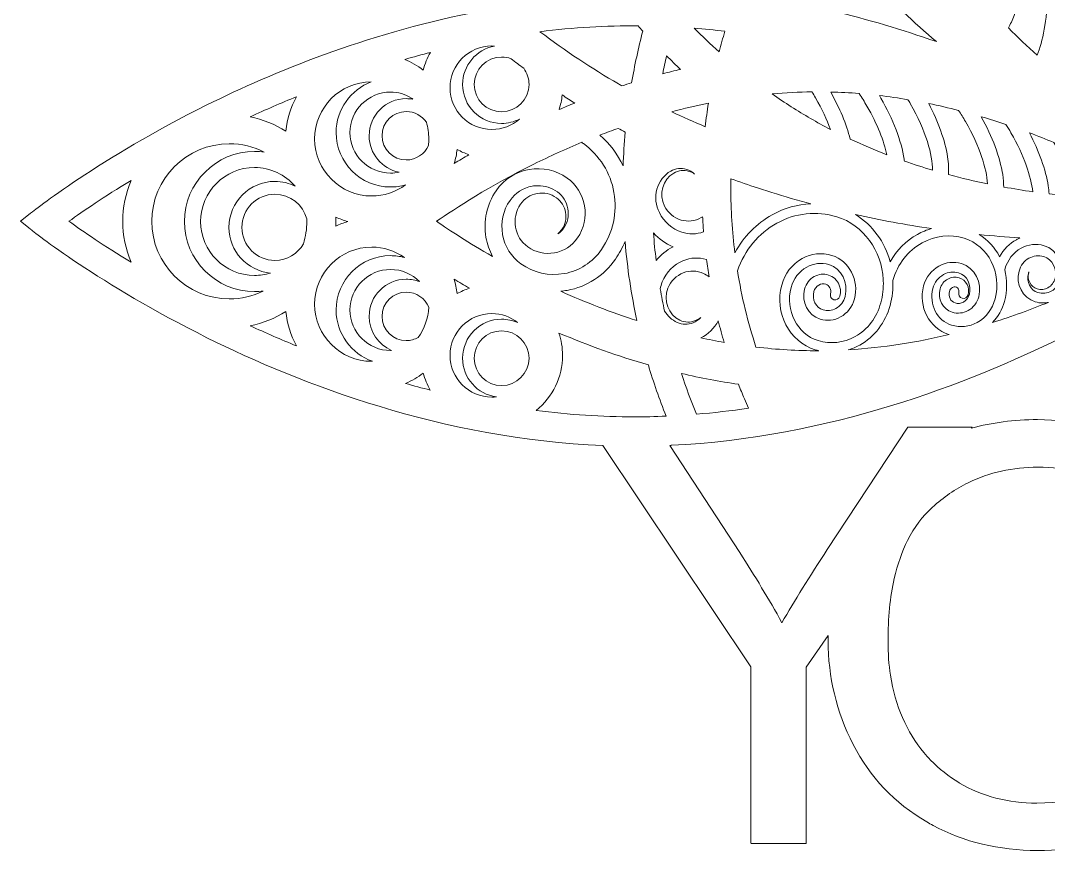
# Model space of a CAD drawing. Header units: millimetres. Extents: x -93 to 1481, y -1464 to 298.
# Drawn here: x 357.8 to 677, y -1463.5 to -1205.9 of the extents above; entities that cross this region are included whole.
import ezdxf

# ---------------------------------------------------------------- set-up
doc = ezdxf.new("R2010")
doc.units = ezdxf.units.MM
doc.header["$MEASUREMENT"] = 0
doc.layers.add('Layer 1', color=7, linetype='Continuous')

msp = doc.modelspace()

# ---------------------------------------------------------------- linework, layer by layer
at = {"layer": 'Layer 1', "lineweight": 0}
for points, knots in [([(1116.83, -1265.8), (1115.97, -1265.11), (1095.41, -1248.71), (1061.91, -1232.06), (1041.16, -1221.74), (1012.66, -1210.11), (979.99, -1203.56), (1005.01, -1181.55), (1023.87, -1157.23), (1036.69, -1137.92), (1057.37, -1106.75), (1066.98, -1082.26), (1067.38, -1081.24), (1067.38, -1081.24), (1068.76, -1077.69), (1068.76, -1077.69), (1068.76, -1077.69), (1064.99, -1077.11), (1064.99, -1077.11), (1063.9, -1076.94), (1037.9, -1073.01), (1000.56, -1075.34), (977.43, -1076.79), (946.93, -1080.96), (915.37, -1091.62), (926.03, -1060.05), (930.2, -1029.56), (931.64, -1006.43), (933.97, -969.09), (930.05, -943.08), (929.88, -941.99), (929.88, -941.99), (929.3, -938.23), (929.3, -938.23), (929.3, -938.23), (925.75, -939.61), (925.75, -939.61), (924.72, -940.01), (900.24, -949.61), (869.07, -970.3), (849.76, -983.12), (825.43, -1001.98), (803.43, -1026.99), (796.88, -994.32), (785.24, -965.83), (774.93, -945.08), (758.28, -911.57), (741.88, -891.01), (741.19, -890.16), (741.19, -890.16), (738.8, -887.19), (738.8, -887.19), (738.8, -887.19), (736.41, -890.16), (736.41, -890.16), (735.72, -891.01), (719.32, -911.57), (702.67, -945.08), (692.36, -965.83), (680.72, -994.32), (674.17, -1026.99), (652.17, -1001.98), (627.84, -983.12), (608.53, -970.3), (577.36, -949.61), (552.88, -940.01), (551.85, -939.61), (551.85, -939.61), (548.3, -938.23), (548.3, -938.23), (548.3, -938.23), (547.72, -941.99), (547.72, -941.99), (547.55, -943.08), (543.63, -969.09), (545.96, -1006.43), (547.4, -1029.56), (551.57, -1060.05), (562.23, -1091.62), (530.67, -1080.96), (500.17, -1076.79), (477.04, -1075.34), (439.7, -1073.01), (413.7, -1076.94), (412.61, -1077.11), (412.61, -1077.11), (408.84, -1077.69), (408.84, -1077.69), (408.84, -1077.69), (410.22, -1081.24), (410.22, -1081.24), (410.62, -1082.26), (420.23, -1106.75), (440.91, -1137.92), (453.73, -1157.23), (472.59, -1181.55), (497.61, -1203.56), (464.94, -1210.11), (436.44, -1221.74), (415.69, -1232.06), (382.19, -1248.71), (361.63, -1265.11), (360.77, -1265.8), (360.77, -1265.8), (357.8, -1268.19), (357.8, -1268.19), (357.8, -1268.19), (360.77, -1270.57), (360.77, -1270.57), (361.63, -1271.26), (382.19, -1287.67), (415.69, -1304.32), (444.76, -1318.76), (488.99, -1335.81), (538.64, -1337.82), (538.64, -1337.82), (584.58, -1406.53), (584.58, -1406.53), (584.58, -1406.53), (584.58, -1461.27), (584.58, -1461.27), (584.58, -1461.27), (584.67, -1461.27), (584.67, -1461.27), (584.67, -1461.27), (584.67, -1461.32), (584.67, -1461.32), (584.67, -1461.32), (601.77, -1461.32), (601.77, -1461.32), (601.77, -1461.32), (601.77, -1406.58), (601.77, -1406.58), (601.77, -1406.58), (608.56, -1396.76), (608.56, -1396.76), (608.56, -1397.28), (608.55, -1397.81), (608.55, -1398.34), (608.55, -1409.68), (611.14, -1420.43), (616.33, -1430.6), (621.52, -1440.76), (629.14, -1448.79), (639.2, -1454.66), (639.85, -1455.04), (640.51, -1455.41), (641.17, -1455.76), (650.77, -1460.93), (661.56, -1463.52), (673.55, -1463.52), (685.35, -1463.52), (696.34, -1460.86), (706.52, -1455.54), (716.71, -1450.23), (724.58, -1442.4), (730.14, -1432.05), (731.5, -1429.51), (732.7, -1426.89), (733.73, -1424.18), (734.69, -1426.77), (735.79, -1429.29), (737.05, -1431.74), (742.34, -1442.03), (750.17, -1449.89), (760.54, -1455.32), (760.56, -1455.33), (760.57, -1455.33), (760.58, -1455.34), (760.6, -1455.35), (760.61, -1455.36), (760.63, -1455.37), (771, -1460.8), (782.53, -1463.52), (795.22, -1463.52), (804.63, -1463.52), (813.79, -1461.83), (822.73, -1458.45), (822.82, -1458.42), (822.92, -1458.38), (823.01, -1458.34), (823.01, -1458.34), (821.88, -1461.27), (821.88, -1461.27), (821.88, -1461.27), (821.98, -1461.27), (821.98, -1461.27), (821.98, -1461.27), (821.97, -1461.32), (821.97, -1461.32), (821.97, -1461.32), (840.12, -1461.32), (840.12, -1461.32), (840.12, -1461.32), (854.32, -1422.18), (854.32, -1422.18), (854.32, -1422.18), (908.28, -1422.18), (908.28, -1422.18), (908.28, -1422.18), (923.34, -1461.27), (923.34, -1461.27), (923.34, -1461.27), (923.4, -1461.27), (923.4, -1461.27), (923.4, -1461.27), (923.42, -1461.32), (923.42, -1461.32), (923.42, -1461.32), (942.9, -1461.32), (942.9, -1461.32), (942.9, -1461.32), (891.24, -1335.09), (891.24, -1335.09), (891.44, -1335.12), (891.65, -1335.15), (891.85, -1335.18), (891.84, -1335.17), (891.84, -1335.15), (891.83, -1335.14), (903.9, -1336.96), (916.44, -1338.02), (929.3, -1338.02), (982.85, -1338.02), (1030.97, -1319.69), (1061.91, -1304.32), (1095.41, -1287.67), (1115.97, -1271.26), (1116.83, -1270.57), (1116.83, -1270.57), (1119.8, -1268.19), (1119.8, -1268.19), (1119.8, -1268.19), (1116.83, -1265.8), (1116.83, -1265.8)], [0, 0, 0, 0, 1, 1, 1, 2, 2, 2, 3, 3, 3, 4, 4, 4, 5, 5, 5, 6, 6, 6, 7, 7, 7, 8, 8, 8, 9, 9, 9, 10, 10, 10, 11, 11, 11, 12, 12, 12, 13, 13, 13, 14, 14, 14, 15, 15, 15, 16, 16, 16, 17, 17, 17, 18, 18, 18, 19, 19, 19, 20, 20, 20, 21, 21, 21, 22, 22, 22, 23, 23, 23, 24, 24, 24, 25, 25, 25, 26, 26, 26, 27, 27, 27, 28, 28, 28, 29, 29, 29, 30, 30, 30, 31, 31, 31, 32, 32, 32, 33, 33, 33, 34, 34, 34, 35, 35, 35, 36, 36, 36, 37, 37, 37, 38, 38, 38, 39, 39, 39, 40, 40, 40, 41, 41, 41, 42, 42, 42, 43, 43, 43, 44, 44, 44, 45, 45, 45, 46, 46, 46, 47, 47, 47, 48, 48, 48, 49, 49, 49, 50, 50, 50, 51, 51, 51, 52, 52, 52, 53, 53, 53, 54, 54, 54, 55, 55, 55, 56, 56, 56, 57, 57, 57, 58, 58, 58, 59, 59, 59, 60, 60, 60, 61, 61, 61, 62, 62, 62, 63, 63, 63, 64, 64, 64, 65, 65, 65, 66, 66, 66, 67, 67, 67, 68, 68, 68, 69, 69, 69, 70, 70, 70, 71, 71, 71, 72, 72, 72, 73, 73, 73, 74, 74, 74, 75, 75, 75, 76, 76, 76, 77, 77, 77, 78, 78, 78, 78]), ([(666.31, -1204.33), (668.29, -1199.21), (669.43, -1192.54), (669.54, -1185.44), (671.89, -1187.47), (674.15, -1189.53), (676.34, -1191.61), (676.51, -1193.5), (676.6, -1195.51), (676.6, -1197.62), (676.6, -1205.77), (675.21, -1212.32), (673.42, -1216.61), (670.45, -1213.92), (667.47, -1211.09), (664.52, -1208.09), (665.17, -1206.99), (665.77, -1205.74), (666.31, -1204.33)], [0, 0, 0, 0, 1, 1, 1, 2, 2, 2, 3, 3, 3, 4, 4, 4, 5, 5, 5, 6, 6, 6, 6]), ([(642.19, -1212.41), (631.45, -1208.63), (620.71, -1205.46), (610.05, -1202.92), (610.19, -1202.9), (610.32, -1202.88), (610.46, -1202.85), (615.75, -1201.81), (619.99, -1198.34), (622.25, -1193.82), (628.53, -1200.2), (635.18, -1206.4), (642.19, -1212.41)], [0, 0, 0, 0, 1, 1, 1, 2, 2, 2, 3, 3, 3, 4, 4, 4, 4]), ([(547.55, -1225.16), (546.54, -1225.48), (545.53, -1225.8), (544.53, -1226.13), (544.18, -1225.93), (543.82, -1225.72), (543.46, -1225.52), (543.46, -1225.52), (543.46, -1225.52), (543.46, -1225.52), (535.24, -1220.77), (527.04, -1215.32), (519.07, -1209.31), (529.47, -1208.03), (539.7, -1207.41), (549.53, -1207.48), (550.01, -1208.01), (550.5, -1208.55), (551.01, -1209.11), (549.63, -1214.38), (548.47, -1219.78), (547.55, -1225.16)], [0, 0, 0, 0, 1, 1, 1, 2, 2, 2, 3, 3, 3, 4, 4, 4, 5, 5, 5, 6, 6, 6, 7, 7, 7, 7]), ([(566.94, -1208.23), (570.11, -1208.48), (573.31, -1208.8), (576.5, -1209.18), (575.86, -1211.29), (575.26, -1213.42), (574.7, -1215.55), (572.08, -1213.21), (569.48, -1210.76), (566.94, -1208.23)], [0, 0, 0, 0, 1, 1, 1, 2, 2, 2, 3, 3, 3, 3]), ([(482.85, -1221.21), (481.08, -1219.88), (479.13, -1218.77), (477.08, -1217.92), (479.75, -1217.16), (482.42, -1216.44), (485.07, -1215.76), (484.1, -1217.47), (483.35, -1219.3), (482.85, -1221.21)], [0, 0, 0, 0, 1, 1, 1, 2, 2, 2, 3, 3, 3, 3]), ([(504.12, -1213.75), (504.39, -1213.75), (504.66, -1213.76), (504.94, -1213.78), (499.33, -1214.83), (495.06, -1219.77), (495.06, -1225.69), (495.06, -1232.37), (500.49, -1237.8), (507.17, -1237.8), (509.15, -1237.8), (511.04, -1237.31), (512.72, -1236.43), (510.43, -1238.46), (507.41, -1239.68), (504.12, -1239.68), (496.97, -1239.68), (491.16, -1233.86), (491.16, -1226.72), (491.16, -1219.57), (496.97, -1213.75), (504.12, -1213.75)], [0, 0, 0, 0, 1, 1, 1, 2, 2, 2, 3, 3, 3, 4, 4, 4, 5, 5, 5, 6, 6, 6, 7, 7, 7, 7]), ([(507.17, -1217.18), (508.17, -1217.18), (509.15, -1217.36), (510.09, -1217.7), (511.41, -1218.71), (512.74, -1219.71), (514.03, -1220.66), (515.11, -1222.13), (515.68, -1223.87), (515.68, -1225.69), (515.68, -1230.38), (511.86, -1234.19), (507.17, -1234.19), (502.48, -1234.19), (498.67, -1230.38), (498.67, -1225.69), (498.67, -1221), (502.48, -1217.18), (507.17, -1217.18)], [0, 0, 0, 0, 1, 1, 1, 2, 2, 2, 3, 3, 3, 4, 4, 4, 5, 5, 5, 6, 6, 6, 6]), ([(562.72, -1221.01), (560.89, -1221.44), (559.05, -1221.9), (557.21, -1222.38), (557.57, -1220.52), (557.97, -1218.66), (558.39, -1216.81), (559.82, -1218.24), (561.27, -1219.64), (562.72, -1221.01)], [0, 0, 0, 0, 1, 1, 1, 2, 2, 2, 3, 3, 3, 3]), ([(466.71, -1224.87), (460.34, -1227.28), (455.79, -1233.46), (455.79, -1240.65), (455.79, -1249.96), (463.36, -1257.53), (472.67, -1257.53), (474.26, -1257.53), (475.81, -1257.31), (477.3, -1256.88), (474.29, -1259.08), (470.64, -1260.32), (466.84, -1260.32), (457.07, -1260.32), (449.12, -1252.37), (449.12, -1242.59), (449.12, -1232.86), (457, -1224.94), (466.71, -1224.87)], [0, 0, 0, 0, 1, 1, 1, 2, 2, 2, 3, 3, 3, 4, 4, 4, 5, 5, 5, 6, 6, 6, 6]), ([(477.56, -1230.1), (471.21, -1230.1), (466.04, -1235.27), (466.04, -1241.62), (466.04, -1247.22), (470.05, -1251.9), (475.35, -1252.93), (474.48, -1253.13), (473.58, -1253.23), (472.67, -1253.23), (465.73, -1253.23), (460.09, -1247.59), (460.09, -1240.65), (460.09, -1233.72), (465.73, -1228.07), (472.67, -1228.07), (474.98, -1228.07), (477.24, -1228.71), (479.21, -1229.92), (479.33, -1230.03), (479.45, -1230.16), (479.56, -1230.28), (478.91, -1230.16), (478.25, -1230.1), (477.56, -1230.1)], [0, 0, 0, 0, 1, 1, 1, 2, 2, 2, 3, 3, 3, 4, 4, 4, 5, 5, 5, 6, 6, 6, 7, 7, 7, 8, 8, 8, 8]), ([(603.1, -1236.26), (599.1, -1233.95), (595.09, -1231.39), (591.14, -1228.62), (595.32, -1228.25), (599.47, -1228.04), (603.51, -1227.99), (603.89, -1228.6), (604.27, -1229.22), (604.64, -1229.86), (606.64, -1233.33), (608.15, -1236.62), (609.25, -1239.63), (607.19, -1238.56), (605.13, -1237.44), (603.1, -1236.26)], [0, 0, 0, 0, 1, 1, 1, 2, 2, 2, 3, 3, 3, 4, 4, 4, 5, 5, 5, 5]), ([(618.16, -1228.51), (618.99, -1229.74), (619.81, -1231.04), (620.61, -1232.43), (623.87, -1238.08), (625.85, -1243.29), (626.81, -1247.51), (623.01, -1246.05), (619.21, -1244.44), (615.42, -1242.67), (614.24, -1238.05), (612.14, -1233), (609.35, -1228.04), (612.32, -1228.12), (615.26, -1228.27), (618.16, -1228.51)], [0, 0, 0, 0, 1, 1, 1, 2, 2, 2, 3, 3, 3, 4, 4, 4, 5, 5, 5, 5]), ([(443.53, -1229.5), (441.68, -1232.78), (440.55, -1236.41), (440.22, -1240.2), (436.81, -1238.06), (433.03, -1236.55), (429.09, -1235.76), (433.86, -1233.56), (438.7, -1231.46), (443.53, -1229.5)], [0, 0, 0, 0, 1, 1, 1, 2, 2, 2, 3, 3, 3, 3]), ([(529.88, -1231.47), (528.26, -1232.12), (526.64, -1232.79), (525.02, -1233.48), (525.5, -1232.02), (525.81, -1230.51), (525.97, -1228.96), (527.27, -1229.81), (528.58, -1230.65), (529.88, -1231.47)], [0, 0, 0, 0, 1, 1, 1, 2, 2, 2, 3, 3, 3, 3]), ([(559.99, -1234.18), (563.81, -1233.17), (567.62, -1232.28), (571.39, -1231.51), (571.01, -1233.94), (570.67, -1236.4), (570.4, -1238.84), (566.89, -1237.36), (563.4, -1235.8), (559.99, -1234.18)], [0, 0, 0, 0, 1, 1, 1, 2, 2, 2, 3, 3, 3, 3]), ([(632.25, -1249.49), (632.23, -1249.31), (632.21, -1249.13), (632.18, -1248.94), (631.29, -1243.22), (628.72, -1236.47), (624.94, -1229.93), (624.79, -1229.66), (624.63, -1229.4), (624.47, -1229.13), (627.47, -1229.49), (630.44, -1229.92), (633.35, -1230.42), (633.6, -1230.82), (633.84, -1231.22), (634.08, -1231.64), (638.99, -1240.16), (640.99, -1247.67), (640.99, -1252.3), (638.1, -1251.45), (635.18, -1250.51), (632.25, -1249.49)], [0, 0, 0, 0, 1, 1, 1, 2, 2, 2, 3, 3, 3, 4, 4, 4, 5, 5, 5, 6, 6, 6, 7, 7, 7, 7]), ([(645.64, -1248.15), (644.86, -1243.14), (642.8, -1237.36), (639.78, -1231.62), (642.94, -1232.27), (646.05, -1232.99), (649.09, -1233.77), (649.8, -1234.85), (650.5, -1235.99), (651.2, -1237.19), (655.68, -1244.96), (657.74, -1251.89), (658.07, -1256.56), (654.1, -1255.75), (650.04, -1254.79), (645.92, -1253.69), (646.05, -1252.04), (645.96, -1250.18), (645.64, -1248.15)], [0, 0, 0, 0, 1, 1, 1, 2, 2, 2, 3, 3, 3, 4, 4, 4, 5, 5, 5, 6, 6, 6, 6]), ([(484.44, -1244.66), (483.27, -1247.3), (480.63, -1249.15), (477.56, -1249.15), (473.41, -1249.15), (470.04, -1245.77), (470.04, -1241.62), (470.04, -1237.47), (473.41, -1234.1), (477.56, -1234.1), (480.16, -1234.1), (482.45, -1235.42), (483.8, -1237.42), (484.3, -1239.07), (484.57, -1240.81), (484.57, -1242.59), (484.57, -1243.28), (484.52, -1243.97), (484.44, -1244.66)], [0, 0, 0, 0, 1, 1, 1, 2, 2, 2, 3, 3, 3, 4, 4, 4, 5, 5, 5, 6, 6, 6, 6]), ([(663.09, -1257.54), (663.08, -1256.34), (662.97, -1255.06), (662.76, -1253.7), (661.91, -1248.27), (659.56, -1241.92), (656.1, -1235.71), (658.72, -1236.48), (661.28, -1237.29), (663.77, -1238.12), (664.3, -1238.94), (664.82, -1239.8), (665.33, -1240.68), (669.48, -1247.88), (671.55, -1254.36), (672.1, -1259), (669.17, -1258.58), (666.17, -1258.1), (663.09, -1257.54)], [0, 0, 0, 0, 1, 1, 1, 2, 2, 2, 3, 3, 3, 4, 4, 4, 5, 5, 5, 6, 6, 6, 6]), ([(537.68, -1241.43), (539.62, -1240.68), (541.53, -1239.98), (543.35, -1239.33), (544.07, -1239.72), (544.8, -1240.11), (545.56, -1240.51), (545.25, -1243.97), (545.04, -1247.48), (544.91, -1251), (543.21, -1247.33), (540.77, -1244.09), (537.68, -1241.43)], [0, 0, 0, 0, 1, 1, 1, 2, 2, 2, 3, 3, 3, 4, 4, 4, 4]), ([(671.04, -1240.7), (673.67, -1241.68), (676.22, -1242.69), (678.67, -1243.71), (682.24, -1250.26), (684.06, -1256.13), (684.57, -1260.43), (682.19, -1260.22), (679.72, -1259.96), (677.17, -1259.66), (677.12, -1258.87), (677.02, -1258.05), (676.89, -1257.19), (676.11, -1252.2), (674.06, -1246.43), (671.04, -1240.7)], [0, 0, 0, 0, 1, 1, 1, 2, 2, 2, 3, 3, 3, 4, 4, 4, 5, 5, 5, 5]), ([(398.54, -1268.19), (398.54, -1254.91), (409.34, -1244.11), (422.62, -1244.11), (426.42, -1244.11), (430.14, -1245.01), (433.48, -1246.71), (432.48, -1246.57), (431.47, -1246.5), (430.45, -1246.5), (418.46, -1246.5), (408.7, -1256.26), (408.7, -1268.25), (408.7, -1280.24), (418.46, -1289.99), (430.45, -1289.99), (431.36, -1289.99), (432.26, -1289.94), (433.15, -1289.83), (429.89, -1291.42), (426.29, -1292.26), (422.62, -1292.26), (409.34, -1292.26), (398.54, -1281.46), (398.54, -1268.19)], [0, 0, 0, 0, 1, 1, 1, 2, 2, 2, 3, 3, 3, 4, 4, 4, 5, 5, 5, 6, 6, 6, 7, 7, 7, 8, 8, 8, 8]), ([(517.22, -1250.41), (522.05, -1248.02), (527.05, -1245.75), (532.08, -1243.66), (532.22, -1243.82), (532.38, -1243.96), (532.55, -1244.08), (537.61, -1247.69), (540.99, -1253.09), (542.06, -1259.29), (543.14, -1265.49), (541.77, -1271.74), (538.22, -1276.9), (535.46, -1280.9), (531.34, -1283.57), (526.61, -1284.42), (521.88, -1285.27), (517.11, -1284.19), (513.18, -1281.38), (510.14, -1279.22), (508.12, -1275.98), (507.47, -1272.27), (506.83, -1268.55), (507.65, -1264.8), (509.78, -1261.71), (511.4, -1259.35), (513.84, -1257.78), (516.63, -1257.29), (517.24, -1257.18), (517.85, -1257.13), (518.46, -1257.13), (520.61, -1257.13), (522.7, -1257.79), (524.49, -1259.07), (526.23, -1260.31), (527.39, -1262.16), (527.75, -1264.29), (528.12, -1266.42), (527.65, -1268.57), (526.43, -1270.34), (525.94, -1271.06), (525.31, -1271.65), (524.58, -1272.07), (525.08, -1271.69), (525.53, -1271.22), (525.9, -1270.68), (526.96, -1269.14), (527.37, -1267.28), (527.05, -1265.43), (526.73, -1263.58), (525.72, -1261.96), (524.2, -1260.88), (522.45, -1259.63), (520.32, -1259.15), (518.2, -1259.53), (516.09, -1259.91), (514.25, -1261.1), (513.02, -1262.88), (510.07, -1267.17), (511.1, -1273.11), (515.32, -1276.12), (517.73, -1277.83), (520.65, -1278.5), (523.56, -1277.99), (526.48, -1277.47), (529.03, -1275.83), (530.73, -1273.36), (532.75, -1270.44), (533.52, -1266.89), (532.91, -1263.38), (532.3, -1259.86), (530.38, -1256.8), (527.51, -1254.75), (524.07, -1252.29), (519.89, -1251.35), (515.73, -1252.08), (511.55, -1252.81), (507.91, -1255.16), (505.48, -1258.68), (502.56, -1262.93), (501.43, -1268.08), (502.32, -1273.18), (502.68, -1275.26), (503.37, -1277.26), (504.35, -1279.1), (496.96, -1274.88), (491.05, -1271.01), (486.98, -1268.19), (492.74, -1264.2), (503.45, -1257.24), (517.22, -1250.41)], [0, 0, 0, 0, 1, 1, 1, 2, 2, 2, 3, 3, 3, 4, 4, 4, 5, 5, 5, 6, 6, 6, 7, 7, 7, 8, 8, 8, 9, 9, 9, 10, 10, 10, 11, 11, 11, 12, 12, 12, 13, 13, 13, 14, 14, 14, 15, 15, 15, 16, 16, 16, 17, 17, 17, 18, 18, 18, 19, 19, 19, 20, 20, 20, 21, 21, 21, 22, 22, 22, 23, 23, 23, 24, 24, 24, 25, 25, 25, 26, 26, 26, 27, 27, 27, 28, 28, 28, 29, 29, 29, 30, 30, 30, 30]), ([(497.01, -1247.51), (495.48, -1248.39), (493.97, -1249.29), (492.47, -1250.19), (492.89, -1248.78), (493.19, -1247.34), (493.37, -1245.87), (494.53, -1246.53), (495.75, -1247.08), (497.01, -1247.51)], [0, 0, 0, 0, 1, 1, 1, 2, 2, 2, 3, 3, 3, 3]), ([(443.09, -1257.29), (441.19, -1256.34), (439.04, -1255.8), (436.77, -1255.8), (428.91, -1255.8), (422.52, -1262.2), (422.52, -1270.06), (422.52, -1277.44), (428.16, -1283.53), (435.36, -1284.24), (433.79, -1284.73), (432.14, -1284.99), (430.45, -1284.99), (421.21, -1284.99), (413.7, -1277.48), (413.7, -1268.25), (413.7, -1259.01), (421.21, -1251.5), (430.45, -1251.5), (435.36, -1251.5), (439.96, -1253.67), (443.09, -1257.29)], [0, 0, 0, 0, 1, 1, 1, 2, 2, 2, 3, 3, 3, 4, 4, 4, 5, 5, 5, 6, 6, 6, 7, 7, 7, 7]), ([(556.15, -1265.49), (555, -1263.24), (554.74, -1260.66), (555.42, -1258.22), (556.09, -1255.79), (557.61, -1253.79), (559.68, -1252.6), (559.68, -1252.6), (559.68, -1252.6), (559.68, -1252.6), (561.21, -1251.72), (562.97, -1251.53), (564.64, -1252.06), (565.57, -1252.36), (566.4, -1252.86), (567.11, -1253.52), (566.6, -1253.16), (566.03, -1252.87), (565.42, -1252.68), (563.8, -1252.16), (562.1, -1252.34), (560.62, -1253.2), (557.17, -1255.18), (555.89, -1259.78), (557.76, -1263.45), (558.85, -1265.59), (560.67, -1267.13), (562.88, -1267.79), (564.99, -1268.41), (567.21, -1268.15), (569.12, -1267.05), (569.27, -1266.96), (569.43, -1266.87), (569.58, -1266.77), (569.66, -1268.33), (569.76, -1269.92), (569.89, -1271.5), (567.69, -1272.24), (565.36, -1272.25), (563.12, -1271.53), (560.12, -1270.58), (557.65, -1268.43), (556.15, -1265.49)], [0, 0, 0, 0, 1, 1, 1, 2, 2, 2, 3, 3, 3, 4, 4, 4, 5, 5, 5, 6, 6, 6, 7, 7, 7, 8, 8, 8, 9, 9, 9, 10, 10, 10, 11, 11, 11, 12, 12, 12, 13, 13, 13, 14, 14, 14, 14]), ([(392.1, -1280.88), (383.76, -1275.79), (377.23, -1271.33), (372.83, -1268.19), (377.23, -1265.04), (383.77, -1260.58), (392.1, -1255.5), (390.42, -1259.53), (389.54, -1263.86), (389.54, -1268.19), (389.54, -1272.51), (390.42, -1276.84), (392.1, -1280.88)], [0, 0, 0, 0, 1, 1, 1, 2, 2, 2, 3, 3, 3, 4, 4, 4, 4]), ([(578.37, -1254.97), (581.07, -1255.95), (583.83, -1256.91), (586.59, -1257.82), (586.59, -1257.82), (591.03, -1259.24), (591.03, -1259.24), (591.03, -1259.24), (591.03, -1259.24), (591.03, -1259.24), (595.05, -1260.49), (599.12, -1261.66), (603.23, -1262.76), (599.08, -1262.92), (594.97, -1264.05), (591.19, -1266.15), (586.33, -1268.84), (582.32, -1272.98), (579.6, -1277.97), (578.77, -1271.33), (578.34, -1264.62), (578.34, -1257.86), (578.34, -1256.91), (578.35, -1255.94), (578.37, -1254.97)], [0, 0, 0, 0, 1, 1, 1, 2, 2, 2, 3, 3, 3, 4, 4, 4, 5, 5, 5, 6, 6, 6, 7, 7, 7, 8, 8, 8, 8]), ([(445.65, -1275.18), (443.88, -1278.24), (440.56, -1280.31), (436.77, -1280.31), (431.12, -1280.31), (426.52, -1275.71), (426.52, -1270.06), (426.52, -1264.4), (431.12, -1259.8), (436.77, -1259.8), (441.51, -1259.8), (445.51, -1263.04), (446.68, -1267.41), (446.69, -1267.67), (446.69, -1267.93), (446.69, -1268.19), (446.69, -1270.56), (446.34, -1272.91), (445.65, -1275.18)], [0, 0, 0, 0, 1, 1, 1, 2, 2, 2, 3, 3, 3, 4, 4, 4, 5, 5, 5, 6, 6, 6, 6]), ([(455.67, -1266.86), (456.88, -1267.42), (458.12, -1267.89), (459.39, -1268.26), (458.12, -1268.63), (456.87, -1269.1), (455.66, -1269.66), (455.68, -1269.17), (455.69, -1268.68), (455.69, -1268.19), (455.69, -1267.75), (455.68, -1267.31), (455.67, -1266.86)], [0, 0, 0, 0, 1, 1, 1, 2, 2, 2, 3, 3, 3, 4, 4, 4, 4]), ([(610.36, -1292.54), (611.16, -1292.76), (611.98, -1292.28), (612.2, -1291.48), (612.96, -1288.65), (611.4, -1285.69), (608.72, -1284.87), (607.22, -1284.41), (605.63, -1284.58), (604.24, -1285.34), (602.78, -1286.15), (601.69, -1287.58), (601.24, -1289.25), (600.16, -1293.24), (602.34, -1297.41), (606.1, -1298.56), (608.22, -1299.21), (610.48, -1298.97), (612.44, -1297.88), (614.52, -1296.73), (616.09, -1294.7), (616.73, -1292.3), (618.29, -1286.51), (615.14, -1280.44), (609.7, -1278.78), (606.6, -1277.83), (603.31, -1278.18), (600.45, -1279.77), (597.39, -1281.46), (595.1, -1284.45), (594.15, -1287.97), (591.83, -1296.59), (596.5, -1305.61), (604.57, -1308.08), (604.95, -1308.2), (605.33, -1308.3), (605.72, -1308.39), (605.59, -1308.39), (605.45, -1308.39), (605.32, -1308.39), (599.09, -1308.39), (592.65, -1308), (586.15, -1307.23), (583.62, -1299.49), (581.7, -1291.57), (580.4, -1283.53), (582.64, -1277.13), (586.92, -1271.94), (592.64, -1268.77), (598.4, -1265.58), (605, -1264.88), (611.21, -1266.78), (619.6, -1269.34), (625.19, -1277.34), (625.67, -1286.24), (625.66, -1286.38), (625.66, -1286.52), (625.69, -1286.66), (625.77, -1288.92), (625.53, -1291.23), (624.91, -1293.52), (623.68, -1298.09), (620.84, -1301.8), (616.91, -1303.97), (613.36, -1305.94), (609.28, -1306.38), (605.45, -1305.21), (598.91, -1303.21), (595.14, -1295.83), (597.05, -1288.75), (597.79, -1285.97), (599.52, -1283.71), (601.9, -1282.39), (604.05, -1281.2), (606.51, -1280.94), (608.82, -1281.64), (612.73, -1282.84), (614.98, -1287.27), (613.83, -1291.52), (613.39, -1293.16), (612.38, -1294.49), (610.99, -1295.26), (609.74, -1295.95), (608.32, -1296.1), (606.98, -1295.69), (604.75, -1295.01), (603.47, -1292.47), (604.13, -1290.03), (604.38, -1289.12), (604.93, -1288.39), (605.69, -1287.97), (606.36, -1287.6), (607.13, -1287.52), (607.84, -1287.73), (608.99, -1288.09), (609.65, -1289.42), (609.3, -1290.7), (609.08, -1291.5), (609.56, -1292.33), (610.36, -1292.54)], [0, 0, 0, 0, 1, 1, 1, 2, 2, 2, 3, 3, 3, 4, 4, 4, 5, 5, 5, 6, 6, 6, 7, 7, 7, 8, 8, 8, 9, 9, 9, 10, 10, 10, 11, 11, 11, 12, 12, 12, 13, 13, 13, 14, 14, 14, 15, 15, 15, 16, 16, 16, 17, 17, 17, 18, 18, 18, 19, 19, 19, 20, 20, 20, 21, 21, 21, 22, 22, 22, 23, 23, 23, 24, 24, 24, 25, 25, 25, 26, 26, 26, 27, 27, 27, 28, 28, 28, 29, 29, 29, 30, 30, 30, 31, 31, 31, 32, 32, 32, 33, 33, 33, 33]), ([(640.69, -1270.44), (639.17, -1270.86), (637.69, -1271.45), (636.27, -1272.24), (632.74, -1274.19), (629.82, -1277.18), (627.82, -1280.78), (626.19, -1274.66), (622.36, -1269.32), (617.03, -1266.11), (624.78, -1267.82), (632.67, -1269.26), (640.69, -1270.44)], [0, 0, 0, 0, 1, 1, 1, 2, 2, 2, 3, 3, 3, 4, 4, 4, 4]), ([(847.2, -1395.34), (847.2, -1395.34), (793.91, -1395.43), (793.91, -1395.43), (793.91, -1395.43), (793.91, -1410.59), (793.91, -1410.59), (793.91, -1410.59), (793.99, -1410.59), (793.99, -1410.59), (793.99, -1410.59), (793.99, -1410.63), (793.99, -1410.63), (793.99, -1410.63), (839.44, -1410.63), (839.44, -1410.63), (839.44, -1410.63), (835.83, -1422.14), (835.83, -1422.14), (832.76, -1431.9), (825.54, -1439.84), (816.07, -1443.69), (816, -1443.72), (815.93, -1443.75), (815.86, -1443.78), (808.8, -1446.63), (801.58, -1448.05), (794.17, -1448.05), (785.65, -1448.05), (777.6, -1446.17), (770.02, -1442.41), (769.57, -1442.19), (769.13, -1441.95), (768.69, -1441.72), (761.8, -1437.96), (756.5, -1432.44), (752.78, -1425.18), (748.82, -1417.42), (746.83, -1407.78), (746.83, -1396.26), (746.83, -1386.92), (748.48, -1378.25), (751.77, -1370.26), (753.71, -1365.62), (756.43, -1361.36), (759.92, -1357.48), (763.42, -1353.6), (768.02, -1350.47), (773.72, -1348.09), (779.42, -1345.71), (786.18, -1344.52), (793.99, -1344.52), (800.51, -1344.52), (806.45, -1345.66), (811.8, -1347.92), (812.79, -1348.34), (813.74, -1348.78), (814.65, -1349.26), (818.59, -1351.32), (821.73, -1353.87), (824.05, -1356.91), (826.93, -1360.67), (829.34, -1365.84), (831.28, -1372.42), (831.28, -1372.42), (831.35, -1372.4), (831.35, -1372.4), (831.35, -1372.42), (831.36, -1372.44), (831.37, -1372.47), (831.37, -1372.47), (846.79, -1368.23), (846.79, -1368.23), (844.56, -1359.54), (841.3, -1352.49), (837.01, -1347.08), (833.78, -1343.01), (829.62, -1339.61), (824.54, -1336.89), (822.85, -1335.98), (821.06, -1335.15), (819.16, -1334.39), (811.61, -1331.36), (803.16, -1329.85), (793.82, -1329.85), (780.95, -1329.85), (769.58, -1332.49), (759.71, -1337.78), (749.83, -1343.07), (742.27, -1351.16), (737.01, -1362.06), (735.81, -1364.54), (734.76, -1367.06), (733.84, -1369.63), (732.89, -1367.08), (731.8, -1364.6), (730.56, -1362.2), (725.28, -1352), (717.6, -1344.05), (707.54, -1338.35), (706.9, -1337.99), (706.26, -1337.64), (705.61, -1337.3), (696.02, -1332.27), (685.33, -1329.76), (673.56, -1329.76), (666.22, -1329.76), (659.4, -1330.66), (653.09, -1332.44), (653.09, -1332.44), (653.33, -1332.09), (653.33, -1332.09), (653.33, -1332.09), (653.22, -1332.09), (653.22, -1332.09), (653.22, -1332.09), (653.25, -1332.05), (653.25, -1332.05), (653.25, -1332.05), (633.33, -1332.05), (633.33, -1332.05), (633.33, -1332.05), (608.3, -1370.04), (608.3, -1370.04), (602.79, -1378.48), (598.09, -1386.08), (594.22, -1392.82), (590.18, -1385.57), (585.82, -1378.31), (581.14, -1371.05), (581.14, -1371.05), (559.4, -1337.81), (559.4, -1337.81), (559.56, -1337.8), (559.71, -1337.79), (559.86, -1337.79), (559.85, -1337.77), (559.84, -1337.75), (559.83, -1337.74), (608.72, -1335.38), (652.21, -1318.58), (680.91, -1304.32), (714.41, -1287.67), (734.97, -1271.26), (735.83, -1270.57), (735.83, -1270.57), (738.8, -1268.19), (738.8, -1268.19), (738.8, -1268.19), (741.77, -1270.57), (741.77, -1270.57), (742.63, -1271.26), (763.19, -1287.67), (796.69, -1304.32), (816.13, -1313.98), (842.36, -1324.8), (872.45, -1331.52), (872.43, -1331.52), (872.42, -1331.53), (872.41, -1331.53), (873.19, -1331.71), (873.97, -1331.88), (874.76, -1332.05), (874.76, -1332.05), (871.51, -1332.05), (871.51, -1332.05), (871.51, -1332.05), (847.2, -1395.34), (847.2, -1395.34)], [0, 0, 0, 0, 1, 1, 1, 2, 2, 2, 3, 3, 3, 4, 4, 4, 5, 5, 5, 6, 6, 6, 7, 7, 7, 8, 8, 8, 9, 9, 9, 10, 10, 10, 11, 11, 11, 12, 12, 12, 13, 13, 13, 14, 14, 14, 15, 15, 15, 16, 16, 16, 17, 17, 17, 18, 18, 18, 19, 19, 19, 20, 20, 20, 21, 21, 21, 22, 22, 22, 23, 23, 23, 24, 24, 24, 25, 25, 25, 26, 26, 26, 27, 27, 27, 28, 28, 28, 29, 29, 29, 30, 30, 30, 31, 31, 31, 32, 32, 32, 33, 33, 33, 34, 34, 34, 35, 35, 35, 36, 36, 36, 37, 37, 37, 38, 38, 38, 39, 39, 39, 40, 40, 40, 41, 41, 41, 42, 42, 42, 43, 43, 43, 44, 44, 44, 45, 45, 45, 46, 46, 46, 47, 47, 47, 48, 48, 48, 49, 49, 49, 50, 50, 50, 51, 51, 51, 52, 52, 52, 53, 53, 53, 54, 54, 54, 55, 55, 55, 56, 56, 56, 56]), ([(560.39, -1276.1), (558.38, -1277.13), (556.61, -1278.56), (555.15, -1280.33), (554.81, -1277.5), (554.53, -1274.64), (554.32, -1271.79), (556.01, -1273.67), (558.08, -1275.15), (560.39, -1276.1)], [0, 0, 0, 0, 1, 1, 1, 2, 2, 2, 3, 3, 3, 3]), ([(650.2, -1292.07), (651, -1292.28), (651.83, -1291.81), (652.04, -1291.01), (652.65, -1288.75), (651.4, -1286.38), (649.25, -1285.72), (648.06, -1285.36), (646.8, -1285.49), (645.7, -1286.1), (644.54, -1286.74), (643.68, -1287.86), (643.32, -1289.18), (642.49, -1292.27), (644.19, -1295.52), (647.12, -1296.41), (648.76, -1296.91), (650.5, -1296.73), (652.02, -1295.89), (653.62, -1295), (654.82, -1293.44), (655.32, -1291.6), (656.5, -1287.2), (654.1, -1282.59), (649.96, -1281.33), (647.61, -1280.61), (645.13, -1280.87), (642.96, -1282.07), (640.65, -1283.35), (638.92, -1285.6), (638.21, -1288.25), (636.47, -1294.69), (639.97, -1301.44), (646.01, -1303.28), (646.07, -1303.3), (646.13, -1303.31), (646.18, -1303.33), (636.3, -1305.71), (625.75, -1307.45), (614.79, -1308.1), (616.01, -1307.73), (617.21, -1307.24), (618.37, -1306.6), (622.94, -1304.07), (626.38, -1299.59), (627.8, -1294.3), (628.5, -1291.71), (628.78, -1289.09), (628.68, -1286.53), (630.12, -1281.44), (633.32, -1277.3), (637.72, -1274.87), (641.78, -1272.62), (646.43, -1272.12), (650.81, -1273.46), (658.28, -1275.74), (662.59, -1284.18), (660.42, -1292.26), (659.56, -1295.45), (657.58, -1298.04), (654.85, -1299.56), (652.38, -1300.92), (649.55, -1301.23), (646.89, -1300.41), (642.38, -1299.03), (639.78, -1293.93), (641.1, -1289.03), (641.61, -1287.14), (642.79, -1285.6), (644.41, -1284.7), (645.86, -1283.9), (647.52, -1283.72), (649.08, -1284.19), (651.69, -1284.99), (653.19, -1287.96), (652.42, -1290.82), (652.13, -1291.89), (651.47, -1292.76), (650.57, -1293.26), (649.77, -1293.7), (648.85, -1293.8), (647.99, -1293.54), (646.6, -1293.12), (645.8, -1291.51), (646.22, -1289.96), (646.37, -1289.41), (646.7, -1288.98), (647.15, -1288.73), (647.42, -1288.58), (647.85, -1288.43), (648.37, -1288.59), (648.98, -1288.78), (649.33, -1289.53), (649.15, -1290.23), (648.93, -1291.03), (649.4, -1291.85), (650.2, -1292.07)], [0, 0, 0, 0, 1, 1, 1, 2, 2, 2, 3, 3, 3, 4, 4, 4, 5, 5, 5, 6, 6, 6, 7, 7, 7, 8, 8, 8, 9, 9, 9, 10, 10, 10, 11, 11, 11, 12, 12, 12, 13, 13, 13, 14, 14, 14, 15, 15, 15, 16, 16, 16, 17, 17, 17, 18, 18, 18, 19, 19, 19, 20, 20, 20, 21, 21, 21, 22, 22, 22, 23, 23, 23, 24, 24, 24, 25, 25, 25, 26, 26, 26, 27, 27, 27, 28, 28, 28, 29, 29, 29, 30, 30, 30, 31, 31, 31, 32, 32, 32, 32]), ([(668.1, -1273.36), (667.73, -1273.52), (667.37, -1273.7), (667.01, -1273.9), (664.84, -1275.1), (663.04, -1276.95), (661.81, -1279.17), (660.33, -1276.34), (658.15, -1273.94), (655.44, -1272.28), (659.63, -1272.71), (663.85, -1273.07), (668.1, -1273.36)], [0, 0, 0, 0, 1, 1, 1, 2, 2, 2, 3, 3, 3, 4, 4, 4, 4]), ([(466.84, -1311.65), (457.07, -1311.65), (449.12, -1303.7), (449.12, -1293.93), (449.12, -1284.15), (457.07, -1276.2), (466.84, -1276.2), (470.49, -1276.2), (474.03, -1277.35), (476.97, -1279.4), (475.58, -1279.03), (474.14, -1278.85), (472.67, -1278.85), (463.36, -1278.85), (455.79, -1286.42), (455.79, -1295.72), (455.79, -1303.07), (460.52, -1309.34), (467.09, -1311.65), (467.01, -1311.65), (466.93, -1311.65), (466.84, -1311.65)], [0, 0, 0, 0, 1, 1, 1, 2, 2, 2, 3, 3, 3, 4, 4, 4, 5, 5, 5, 6, 6, 6, 7, 7, 7, 7]), ([(545.5, -1274.42), (546.2, -1282.72), (547.44, -1290.97), (549.19, -1299.02), (541.28, -1296.46), (533.35, -1293.4), (525.54, -1289.9), (526.2, -1289.84), (526.86, -1289.75), (527.52, -1289.63), (533.63, -1288.53), (538.96, -1285.09), (542.52, -1279.92), (543.71, -1278.18), (544.71, -1276.34), (545.5, -1274.42)], [0, 0, 0, 0, 1, 1, 1, 2, 2, 2, 3, 3, 3, 4, 4, 4, 5, 5, 5, 5]), ([(673.47, -1289.16), (674.59, -1289.51), (675.78, -1289.38), (676.82, -1288.81), (677.9, -1288.21), (678.71, -1287.15), (679.04, -1285.92), (679.82, -1283.03), (678.23, -1279.99), (675.49, -1279.16), (673.96, -1278.69), (672.33, -1278.86), (670.92, -1279.64), (669.42, -1280.47), (668.3, -1281.93), (667.84, -1283.64), (666.74, -1287.72), (668.98, -1292), (672.82, -1293.18), (673.62, -1293.42), (674.44, -1293.54), (675.26, -1293.54), (675.84, -1293.54), (676.42, -1293.48), (676.99, -1293.35), (671.61, -1295.54), (665.8, -1297.66), (659.64, -1299.59), (661.36, -1297.79), (662.64, -1295.54), (663.31, -1293.04), (664.21, -1289.73), (664.17, -1286.36), (663.38, -1283.26), (663.4, -1283.21), (663.43, -1283.16), (663.44, -1283.1), (664.22, -1280.22), (666, -1277.89), (668.46, -1276.53), (670.69, -1275.3), (673.23, -1275.02), (675.62, -1275.75), (679.67, -1276.99), (682, -1281.58), (680.82, -1285.98), (680.36, -1287.68), (679.31, -1289.06), (677.86, -1289.86), (676.57, -1290.57), (675.09, -1290.73), (673.7, -1290.31), (671.38, -1289.6), (670.06, -1286.96), (670.74, -1284.42), (670.79, -1284.24), (670.85, -1284.07), (670.92, -1283.9), (670.89, -1283.99), (670.86, -1284.08), (670.83, -1284.18), (670.26, -1286.31), (671.44, -1288.54), (673.47, -1289.16)], [0, 0, 0, 0, 1, 1, 1, 2, 2, 2, 3, 3, 3, 4, 4, 4, 5, 5, 5, 6, 6, 6, 7, 7, 7, 8, 8, 8, 9, 9, 9, 10, 10, 10, 11, 11, 11, 12, 12, 12, 13, 13, 13, 14, 14, 14, 15, 15, 15, 16, 16, 16, 17, 17, 17, 18, 18, 18, 19, 19, 19, 20, 20, 20, 21, 21, 21, 21]), ([(557.77, -1296.06), (557.28, -1293.73), (556.83, -1291.42), (556.45, -1289.17), (556.57, -1288.43), (556.77, -1287.72), (557.05, -1287.03), (558.3, -1283.98), (560.59, -1281.63), (563.49, -1280.43), (565.86, -1279.44), (568.37, -1279.31), (570.79, -1280.03), (571.03, -1281.84), (571.3, -1283.65), (571.59, -1285.45), (571.05, -1285.03), (570.47, -1284.68), (569.85, -1284.39), (567.85, -1283.45), (565.62, -1283.38), (563.57, -1284.18), (561.42, -1285.02), (559.73, -1286.71), (558.83, -1288.93), (557.27, -1292.74), (558.94, -1297.22), (562.54, -1298.91), (564.09, -1299.63), (565.8, -1299.67), (567.37, -1299.02), (567.96, -1298.78), (568.5, -1298.44), (568.98, -1298.04), (568.33, -1298.76), (567.54, -1299.33), (566.64, -1299.7), (565.02, -1300.37), (563.25, -1300.33), (561.66, -1299.58), (560.06, -1298.83), (558.71, -1297.61), (557.77, -1296.06)], [0, 0, 0, 0, 1, 1, 1, 2, 2, 2, 3, 3, 3, 4, 4, 4, 5, 5, 5, 6, 6, 6, 7, 7, 7, 8, 8, 8, 9, 9, 9, 10, 10, 10, 11, 11, 11, 12, 12, 12, 13, 13, 13, 14, 14, 14, 14]), ([(472.67, -1308.3), (465.73, -1308.3), (460.09, -1302.66), (460.09, -1295.72), (460.09, -1288.79), (465.73, -1283.14), (472.67, -1283.14), (476.14, -1283.14), (479.34, -1284.55), (481.66, -1286.92), (480.38, -1286.44), (479, -1286.17), (477.56, -1286.17), (471.21, -1286.17), (466.04, -1291.34), (466.04, -1297.69), (466.04, -1302.44), (468.92, -1306.52), (473.03, -1308.29), (472.91, -1308.29), (472.79, -1308.3), (472.67, -1308.3)], [0, 0, 0, 0, 1, 1, 1, 2, 2, 2, 3, 3, 3, 4, 4, 4, 5, 5, 5, 6, 6, 6, 7, 7, 7, 7]), ([(497.17, -1288.96), (495.85, -1289.4), (494.58, -1289.96), (493.36, -1290.65), (493.17, -1289.12), (492.85, -1287.61), (492.4, -1286.14), (493.97, -1287.09), (495.57, -1288.03), (497.17, -1288.96)], [0, 0, 0, 0, 1, 1, 1, 2, 2, 2, 3, 3, 3, 3]), ([(484.54, -1294.88), (484.36, -1298.28), (483.21, -1301.51), (481.24, -1304.25), (480.15, -1304.87), (478.9, -1305.22), (477.56, -1305.22), (473.41, -1305.22), (470.04, -1301.84), (470.04, -1297.69), (470.04, -1293.54), (473.41, -1290.17), (477.56, -1290.17), (480.72, -1290.17), (483.42, -1292.12), (484.54, -1294.88)], [0, 0, 0, 0, 1, 1, 1, 2, 2, 2, 3, 3, 3, 4, 4, 4, 5, 5, 5, 5]), ([(429.09, -1300.62), (433.03, -1299.83), (436.81, -1298.32), (440.22, -1296.18), (440.54, -1299.89), (441.67, -1303.57), (443.49, -1306.87), (438.67, -1304.9), (433.85, -1302.81), (429.09, -1300.62)], [0, 0, 0, 0, 1, 1, 1, 2, 2, 2, 3, 3, 3, 3]), ([(504.12, -1322.76), (496.97, -1322.76), (491.16, -1316.95), (491.16, -1309.8), (491.16, -1302.65), (496.97, -1296.84), (504.12, -1296.84), (507.13, -1296.84), (509.93, -1297.88), (512.15, -1299.63), (510.62, -1298.95), (508.94, -1298.57), (507.17, -1298.57), (500.49, -1298.57), (495.06, -1304.01), (495.06, -1310.68), (495.06, -1316.81), (499.63, -1321.89), (505.54, -1322.69), (505.07, -1322.74), (504.6, -1322.76), (504.12, -1322.76)], [0, 0, 0, 0, 1, 1, 1, 2, 2, 2, 3, 3, 3, 4, 4, 4, 5, 5, 5, 6, 6, 6, 7, 7, 7, 7]), ([(507.17, -1319.19), (502.48, -1319.19), (498.67, -1315.37), (498.67, -1310.68), (498.67, -1306), (502.48, -1302.18), (507.17, -1302.18), (511.86, -1302.18), (515.68, -1306), (515.68, -1310.68), (515.68, -1315.37), (511.86, -1319.19), (507.17, -1319.19)], [0, 0, 0, 0, 1, 1, 1, 2, 2, 2, 3, 3, 3, 4, 4, 4, 4]), ([(574.44, -1299.09), (575, -1301.35), (575.62, -1303.58), (576.27, -1305.78), (573.89, -1305.36), (571.47, -1304.89), (569.03, -1304.36), (571.35, -1303.27), (573.23, -1301.44), (574.44, -1299.09)], [0, 0, 0, 0, 1, 1, 1, 2, 2, 2, 3, 3, 3, 3]), ([(548.3, -1328.9), (538.41, -1328.9), (528.19, -1328.24), (517.89, -1326.92), (523.06, -1322.78), (526.08, -1316.55), (526.08, -1309.8), (526.08, -1307.41), (525.71, -1305.09), (524.97, -1302.87), (534.16, -1306.79), (543.48, -1310.11), (552.73, -1312.76), (554.32, -1318.12), (556.17, -1323.47), (558.24, -1328.68), (554.88, -1328.83), (551.55, -1328.9), (548.3, -1328.9)], [0, 0, 0, 0, 1, 1, 1, 2, 2, 2, 3, 3, 3, 4, 4, 4, 5, 5, 5, 6, 6, 6, 6]), ([(477.31, -1318.53), (479.28, -1317.69), (481.13, -1316.62), (482.86, -1315.32), (483.34, -1317.16), (484.06, -1318.94), (485, -1320.6), (482.44, -1319.95), (479.87, -1319.26), (477.31, -1318.53)], [0, 0, 0, 0, 1, 1, 1, 2, 2, 2, 3, 3, 3, 3]), ([(580.72, -1318.76), (581.31, -1320.28), (581.93, -1321.79), (582.54, -1323.26), (582.95, -1324.23), (583.39, -1325.22), (583.83, -1326.21), (578.43, -1327.01), (573.02, -1327.64), (567.7, -1328.08), (565.99, -1323.95), (564.41, -1319.7), (563, -1315.43), (568.95, -1316.83), (574.9, -1317.94), (580.72, -1318.76)], [0, 0, 0, 0, 1, 1, 1, 2, 2, 2, 3, 3, 3, 4, 4, 4, 5, 5, 5, 5]), ([(706.76, -1435.27), (698.26, -1444.07), (686.55, -1448.84), (673.38, -1448.84), (664.49, -1448.84), (656.35, -1446.73), (649.34, -1442.59), (649.34, -1442.58), (649.33, -1442.58), (649.32, -1442.57), (649.25, -1442.53), (649.19, -1442.49), (649.13, -1442.45), (645.99, -1440.54), (643.06, -1438.21), (640.35, -1435.45), (639.63, -1434.71), (638.93, -1433.94), (638.27, -1433.16), (632.99, -1426.79), (629.41, -1418.56), (627.9, -1409.14), (627.41, -1405.82), (627.16, -1402.33), (627.16, -1398.64), (627.16, -1391.35), (627.8, -1384.84), (629.09, -1379.12), (630.1, -1374.71), (631.49, -1370.74), (633.24, -1367.24), (635.28, -1363.2), (637.83, -1359.78), (640.91, -1357), (644.37, -1353.85), (648.09, -1351.31), (652.06, -1349.35), (655.34, -1347.76), (658.8, -1346.55), (662.4, -1345.73), (666.01, -1344.92), (669.79, -1344.52), (673.74, -1344.52), (682.39, -1344.52), (690.22, -1346.55), (697.24, -1350.58), (704.19, -1354.78), (710.34, -1360.97), (713.96, -1368.58), (717.61, -1376.25), (719.87, -1386.43), (719.87, -1396.75), (719.87, -1413.03), (715.27, -1426.46), (706.76, -1435.27)], [0, 0, 0, 0, 1, 1, 1, 2, 2, 2, 3, 3, 3, 4, 4, 4, 5, 5, 5, 6, 6, 6, 7, 7, 7, 8, 8, 8, 9, 9, 9, 10, 10, 10, 11, 11, 11, 12, 12, 12, 13, 13, 13, 14, 14, 14, 15, 15, 15, 16, 16, 16, 17, 17, 17, 18, 18, 18, 18])]:
    msp.add_open_spline(points, degree=3, knots=knots, dxfattribs=at)

doc.saveas('drawing.dxf')
